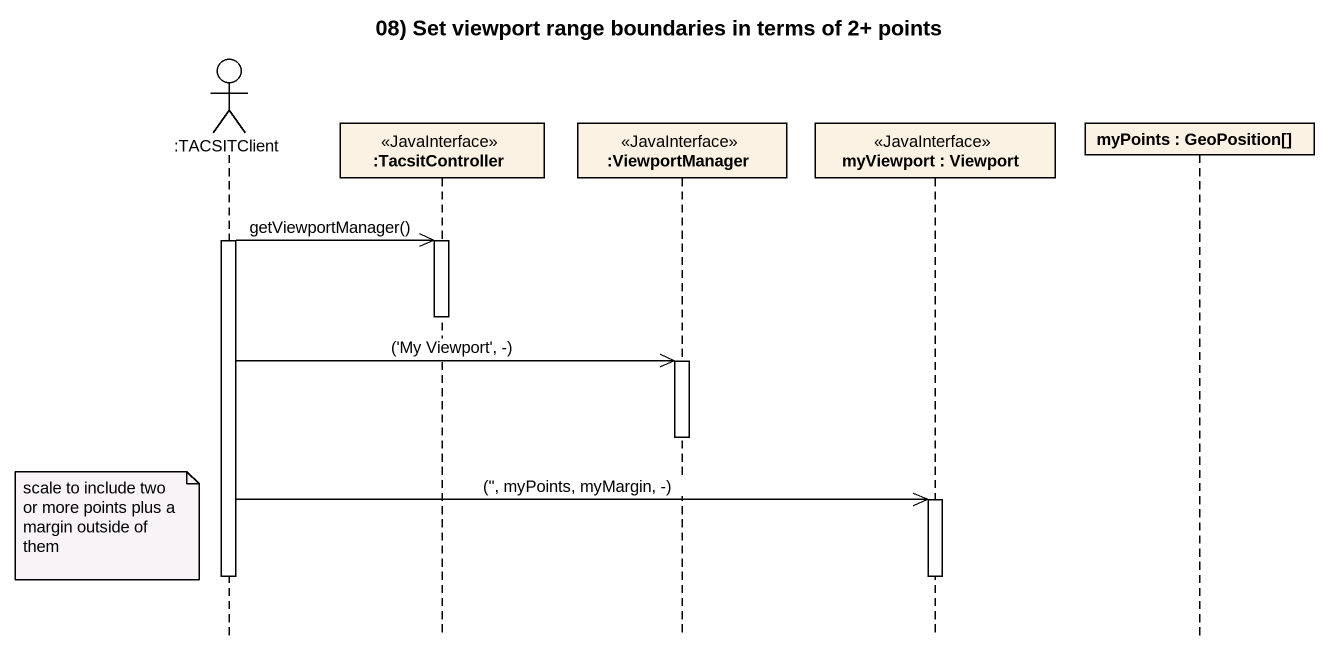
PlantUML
@startuml
title 08) Set viewport range boundaries in terms of 2+ points
hide footbox
actor ":TACSITClient" as TACSITClient
participant ":TacsitController" as TacsitController <<JavaInterface>>
participant ":ViewportManager" as ViewportManager <<JavaInterface>>
participant "myViewport : Viewport" as myViewport <<JavaInterface>>
participant "myPoints : GeoPosition[]" as myPoints

activate TACSITClient
TACSITClient ->> TacsitController : getViewportManager()
activate TacsitController
deactivate TacsitController
TACSITClient ->> ViewportManager : ('My Viewport', -)
activate ViewportManager
deactivate ViewportManager
TACSITClient ->> myViewport : ('', myPoints, myMargin, -)
activate myViewport
note left of TACSITClient : scale to include two or more points plus a margin outside of them
deactivate TACSITClient
deactivate myViewport
@enduml
